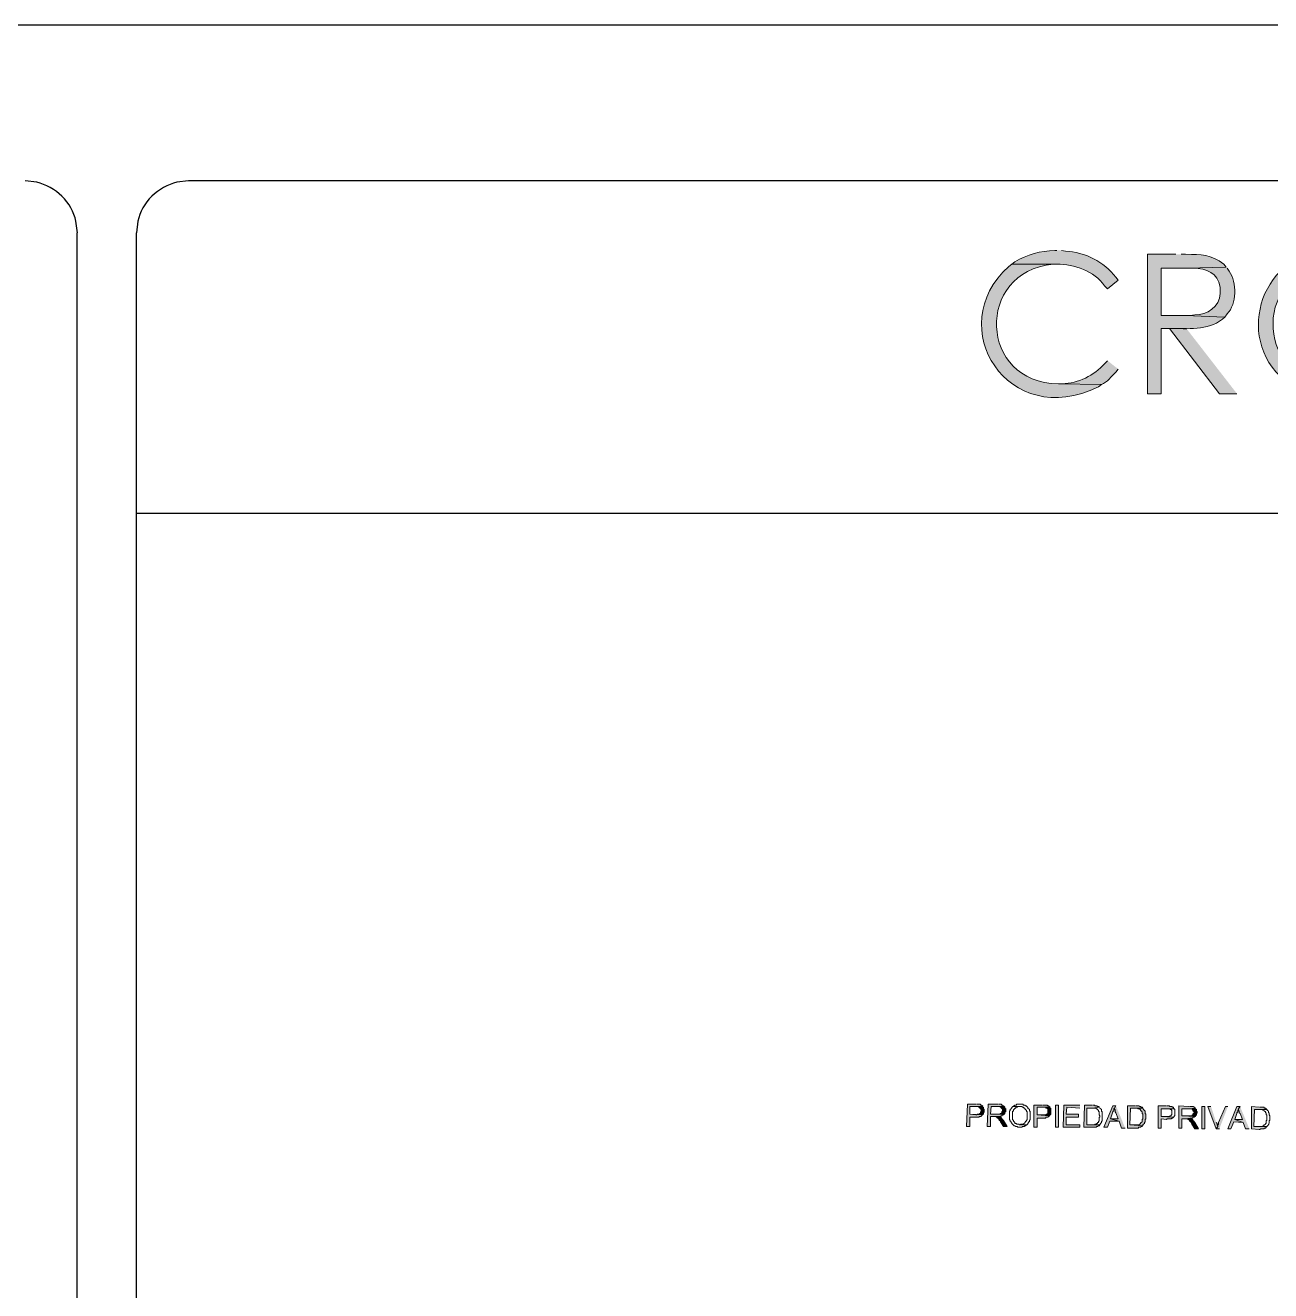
# Model space of a CAD drawing. Header units: millimetres. Extents: x -3 to 3438, y -2371 to 140.
# Drawn here: x 540.25 to 553.09, y 126.84 to 139.89 of the extents above; entities that cross this region are included whole.
import ezdxf

# ---------------------------------------------------------------- set-up
doc = ezdxf.new("R2010")
doc.units = ezdxf.units.MM
doc.layers.add('1- 1', color=1, linetype='Continuous')
doc.layers.add('1- 3', color=3, linetype='Continuous')

msp = doc.modelspace()

# ---------------------------------------------------------------- hatches: boundary and pattern name
at = {"layer": '1- 3'}
h = msp.add_hatch(color=256, dxfattribs=at)
edge = h.paths.add_edge_path()
edge.add_spline(control_points=[(550.89, 137.568), (550.89, 137.568), (550.867, 137.568), (550.867, 137.568), (550.723, 137.562), (550.578, 137.527), (550.456, 137.449), (550.456, 137.449), (550.424, 137.425), (550.424, 137.425), (550.424, 137.425), (550.89, 137.425), (550.89, 137.425), (551.068, 137.427), (551.275, 137.356), (551.38, 137.204), (551.38, 137.204), (551.412, 137.173), (551.412, 137.173), (551.412, 137.173), (551.522, 137.26), (551.522, 137.26), (551.522, 137.26), (551.498, 137.291), (551.498, 137.291), (551.378, 137.449), (551.175, 137.554), (550.977, 137.56), (550.977, 137.56), (550.938, 137.568), (550.938, 137.568)], knot_values=[0, 0, 0, 0, 0.035278, 0.035278, 0.035278, 0.070556, 0.070556, 0.070556, 0.105833, 0.105833, 0.105833, 0.141111, 0.141111, 0.141111, 0.176389, 0.176389, 0.176389, 0.211667, 0.211667, 0.211667, 0.246944, 0.246944, 0.246944, 0.282222, 0.282222, 0.282222, 0.3175, 0.3175, 0.3175, 0.352778, 0.352778, 0.352778, 0.352778], degree=3, periodic=0)
edge.add_line((550.938, 137.568), (550.89, 137.568))
h = msp.add_hatch(color=256, dxfattribs=at)
edge = h.paths.add_edge_path()
edge.add_spline(control_points=[(552.115, 137.528), (552.115, 137.528), (551.822, 137.528), (551.822, 137.528), (551.822, 137.528), (551.822, 136.09), (551.822, 136.09), (551.822, 136.09), (551.964, 136.09), (551.964, 136.09), (551.964, 136.09), (551.964, 136.762), (551.964, 136.762), (551.964, 136.762), (552.051, 136.762), (552.051, 136.762), (552.235, 136.763), (552.443, 136.738), (552.596, 136.857), (552.596, 136.857), (552.62, 136.88), (552.62, 136.88), (552.62, 136.88), (552.217, 136.896), (552.217, 136.896), (552.217, 136.896), (551.964, 136.896), (551.964, 136.896), (551.964, 136.896), (551.964, 137.386), (551.964, 137.386), (551.964, 137.386), (552.225, 137.386), (552.225, 137.386), (552.225, 137.386), (552.636, 137.394), (552.636, 137.394), (552.636, 137.394), (552.612, 137.425), (552.612, 137.425), (552.474, 137.528), (552.382, 137.525), (552.217, 137.528), (552.217, 137.528), (552.17, 137.528), (552.17, 137.528)], knot_values=[0, 0, 0, 0, 0.035278, 0.035278, 0.035278, 0.070556, 0.070556, 0.070556, 0.105833, 0.105833, 0.105833, 0.141111, 0.141111, 0.141111, 0.176389, 0.176389, 0.176389, 0.211667, 0.211667, 0.211667, 0.246944, 0.246944, 0.246944, 0.282222, 0.282222, 0.282222, 0.3175, 0.3175, 0.3175, 0.352778, 0.352778, 0.352778, 0.388056, 0.388056, 0.388056, 0.423333, 0.423333, 0.423333, 0.458611, 0.458611, 0.458611, 0.493889, 0.493889, 0.493889, 0.529167, 0.529167, 0.529167, 0.529167], degree=3, periodic=0)
edge.add_line((552.17, 137.528), (552.115, 137.528))
h = msp.add_hatch(color=256, dxfattribs=at)
edge = h.paths.add_edge_path()
edge.add_spline(control_points=[(553.718, 137.568), (553.718, 137.568), (553.679, 137.568), (553.679, 137.568), (552.966, 137.523), (552.703, 136.604), (553.291, 136.185), (553.291, 136.185), (553.726, 136.193), (553.726, 136.193), (553.726, 136.193), (553.718, 136.193), (553.718, 136.193), (552.901, 136.242), (552.932, 137.396), (553.726, 137.425), (553.726, 137.425), (554.16, 137.433), (554.16, 137.433), (554.16, 137.433), (554.129, 137.457), (554.129, 137.457), (554.034, 137.519), (553.919, 137.555), (553.805, 137.56), (553.805, 137.56), (553.757, 137.568), (553.757, 137.568)], knot_values=[0, 0, 0, 0, 0.035278, 0.035278, 0.035278, 0.070556, 0.070556, 0.070556, 0.105833, 0.105833, 0.105833, 0.141111, 0.141111, 0.141111, 0.176389, 0.176389, 0.176389, 0.211667, 0.211667, 0.211667, 0.246944, 0.246944, 0.246944, 0.282222, 0.282222, 0.282222, 0.3175, 0.3175, 0.3175, 0.3175], degree=3, periodic=0)
edge.add_line((553.757, 137.568), (553.718, 137.568))
h = msp.add_hatch(color=256, dxfattribs=at)
edge = h.paths.add_edge_path()
edge.add_spline(control_points=[(550.424, 137.425), (550.424, 137.425), (550.393, 137.402), (550.393, 137.402), (549.7, 136.781), (550.39, 135.699), (551.317, 136.162), (551.317, 136.162), (551.348, 136.185), (551.348, 136.185), (551.348, 136.185), (550.906, 136.193), (550.906, 136.193), (550.086, 136.193), (550.04, 137.351), (550.851, 137.425), (550.851, 137.425), (550.89, 137.425), (550.89, 137.425)], knot_values=[0, 0, 0, 0, 0.035278, 0.035278, 0.035278, 0.070556, 0.070556, 0.070556, 0.105833, 0.105833, 0.105833, 0.141111, 0.141111, 0.141111, 0.176389, 0.176389, 0.176389, 0.211667, 0.211667, 0.211667, 0.211667], degree=3, periodic=0)
edge.add_line((550.89, 137.425), (550.424, 137.425))
h = msp.add_hatch(color=256, dxfattribs=at)
edge = h.paths.add_edge_path()
edge.add_spline(control_points=[(552.636, 137.394), (552.636, 137.394), (552.225, 137.386), (552.225, 137.386), (552.225, 137.386), (552.296, 137.386), (552.296, 137.386), (552.431, 137.383), (552.547, 137.335), (552.573, 137.188), (552.573, 137.188), (552.573, 137.125), (552.573, 137.125), (552.567, 136.988), (552.44, 136.899), (552.312, 136.904), (552.312, 136.904), (552.265, 136.896), (552.265, 136.896), (552.265, 136.896), (552.217, 136.896), (552.217, 136.896), (552.217, 136.896), (552.62, 136.88), (552.62, 136.88), (552.62, 136.88), (552.644, 136.912), (552.644, 136.912), (552.747, 137.016), (552.747, 137.235), (552.667, 137.354), (552.667, 137.354), (552.644, 137.386), (552.644, 137.386)], knot_values=[0, 0, 0, 0, 0.035278, 0.035278, 0.035278, 0.070556, 0.070556, 0.070556, 0.105833, 0.105833, 0.105833, 0.141111, 0.141111, 0.141111, 0.176389, 0.176389, 0.176389, 0.211667, 0.211667, 0.211667, 0.246944, 0.246944, 0.246944, 0.282222, 0.282222, 0.282222, 0.3175, 0.3175, 0.3175, 0.352778, 0.352778, 0.352778, 0.388056, 0.388056, 0.388056, 0.388056], degree=3, periodic=0)
edge.add_line((552.644, 137.386), (552.636, 137.394))
for points in [[(552.225, 136.762), (552.051, 136.762), (552.565, 136.09), (552.746, 136.09)], [(550.053, 128.76), (549.966, 128.76), (549.958, 128.531), (549.99, 128.531), (549.99, 128.626), (550.085, 128.626), (550.092, 128.634), (550.108, 128.634), (550.108, 128.642), (550.116, 128.642), (550.116, 128.65), (550.124, 128.65), (549.99, 128.658), (549.99, 128.737), (550.124, 128.737), (550.124, 128.744), (550.116, 128.744), (550.116, 128.752), (550.1, 128.752), (550.1, 128.76), (550.061, 128.76)], [(550.124, 128.737), (550.053, 128.737), (550.077, 128.737), (550.085, 128.729), (550.092, 128.729), (550.092, 128.721), (550.1, 128.721), (550.1, 128.713), (550.108, 128.705), (550.108, 128.681), (550.1, 128.681), (550.1, 128.666), (550.092, 128.666), (550.092, 128.658), (550.069, 128.658), (550.061, 128.65), (550.053, 128.65), (549.99, 128.658), (550.124, 128.65), (550.124, 128.658), (550.132, 128.658), (550.132, 128.673), (550.14, 128.681), (550.14, 128.705), (550.132, 128.713), (550.132, 128.729)], [(550.282, 128.76), (550.179, 128.76), (550.171, 128.531), (550.203, 128.531), (550.203, 128.634), (550.306, 128.634), (550.314, 128.642), (550.321, 128.642), (550.329, 128.65), (550.337, 128.65), (550.345, 128.658), (550.203, 128.658), (550.211, 128.737), (550.345, 128.737), (550.329, 128.752), (550.321, 128.752), (550.314, 128.76), (550.29, 128.76)], [(550.345, 128.737), (550.282, 128.737), (550.298, 128.737), (550.306, 128.729), (550.314, 128.729), (550.314, 128.721), (550.321, 128.721), (550.321, 128.713), (550.329, 128.713), (550.329, 128.689), (550.321, 128.681), (550.321, 128.673), (550.314, 128.666), (550.306, 128.666), (550.298, 128.658), (550.203, 128.658), (550.345, 128.658), (550.353, 128.666), (550.353, 128.681), (550.361, 128.681), (550.361, 128.713), (550.353, 128.721), (550.353, 128.729)], [(550.74, 128.752), (550.653, 128.752), (550.653, 128.523), (550.685, 128.523), (550.685, 128.618), (550.772, 128.618), (550.78, 128.626), (550.795, 128.626), (550.803, 128.634), (550.811, 128.634), (550.811, 128.642), (550.685, 128.65), (550.685, 128.729), (550.819, 128.729), (550.811, 128.737), (550.803, 128.745), (550.795, 128.745), (550.788, 128.752), (550.748, 128.752)], [(550.819, 128.729), (550.748, 128.729), (550.772, 128.729), (550.78, 128.721), (550.788, 128.721), (550.795, 128.713), (550.795, 128.666), (550.788, 128.658), (550.78, 128.658), (550.78, 128.65), (550.685, 128.65), (550.811, 128.642), (550.819, 128.65), (550.827, 128.658), (550.827, 128.721), (550.819, 128.721)], [(551.127, 128.752), (550.961, 128.752), (550.953, 128.523), (551.127, 128.523), (551.127, 128.547), (550.985, 128.547), (550.985, 128.626), (551.111, 128.626), (551.111, 128.658), (550.985, 128.658), (550.993, 128.729), (551.127, 128.721)], [(551.254, 128.752), (551.175, 128.752), (551.167, 128.523), (551.293, 128.523), (551.301, 128.531), (551.309, 128.531), (551.317, 128.539), (551.325, 128.539), (551.333, 128.547), (551.198, 128.547), (551.198, 128.721), (551.254, 128.721), (551.333, 128.729), (551.325, 128.729), (551.317, 128.737), (551.309, 128.737), (551.301, 128.745), (551.285, 128.745), (551.277, 128.752), (551.261, 128.752)], [(551.498, 128.745), (551.467, 128.745), (551.372, 128.523), (551.412, 128.523), (551.435, 128.587), (551.53, 128.587), (551.443, 128.61), (551.467, 128.681), (551.467, 128.689), (551.475, 128.689), (551.475, 128.713), (551.483, 128.721)], [(551.498, 128.745), (551.483, 128.721), (551.483, 128.705), (551.491, 128.705), (551.491, 128.681), (551.498, 128.673), (551.522, 128.61), (551.443, 128.61), (551.53, 128.587), (551.554, 128.515), (551.593, 128.515)], [(551.696, 128.745), (551.617, 128.745), (551.617, 128.515), (551.727, 128.515), (551.735, 128.523), (551.751, 128.523), (551.759, 128.531), (551.767, 128.531), (551.767, 128.539), (551.775, 128.539), (551.641, 128.547), (551.648, 128.721), (551.775, 128.721), (551.767, 128.729), (551.759, 128.729), (551.751, 128.737), (551.743, 128.737), (551.735, 128.745), (551.704, 128.745)], [(551.775, 128.721), (551.696, 128.721), (551.72, 128.721), (551.727, 128.713), (551.743, 128.713), (551.743, 128.705), (551.751, 128.705), (551.751, 128.697), (551.759, 128.697), (551.759, 128.689), (551.767, 128.681), (551.767, 128.666), (551.775, 128.658), (551.775, 128.61), (551.767, 128.602), (551.767, 128.579), (551.759, 128.571), (551.743, 128.555), (551.735, 128.547), (551.641, 128.547), (551.775, 128.539), (551.775, 128.547), (551.783, 128.555), (551.791, 128.563), (551.791, 128.571), (551.799, 128.579), (551.799, 128.602), (551.806, 128.61), (551.806, 128.658), (551.799, 128.666), (551.799, 128.689), (551.791, 128.697), (551.783, 128.705), (551.783, 128.713), (551.775, 128.713)], [(552.02, 128.745), (551.933, 128.745), (551.933, 128.515), (551.964, 128.515), (551.964, 128.61), (552.02, 128.602), (552.028, 128.61), (552.067, 128.61), (552.075, 128.618), (552.083, 128.618), (552.091, 128.626), (551.964, 128.634), (551.964, 128.713), (552.099, 128.713), (552.091, 128.721), (552.091, 128.729), (552.083, 128.729), (552.075, 128.737), (552.051, 128.737), (552.051, 128.745), (552.028, 128.745)], [(552.249, 128.737), (552.146, 128.745), (552.146, 128.515), (552.178, 128.515), (552.178, 128.61), (552.217, 128.61), (552.265, 128.618), (552.288, 128.618), (552.296, 128.626), (552.304, 128.626), (552.312, 128.634), (552.32, 128.634), (552.178, 128.642), (552.178, 128.713), (552.249, 128.713), (552.32, 128.721), (552.312, 128.721), (552.312, 128.729), (552.304, 128.729), (552.296, 128.737), (552.257, 128.737)], [(552.32, 128.721), (552.249, 128.713), (552.28, 128.713), (552.296, 128.697), (552.296, 128.689), (552.304, 128.681), (552.304, 128.673), (552.296, 128.666), (552.296, 128.65), (552.288, 128.65), (552.28, 128.642), (552.178, 128.642), (552.32, 128.634), (552.32, 128.642), (552.328, 128.65), (552.328, 128.666), (552.336, 128.673), (552.336, 128.681), (552.328, 128.689), (552.328, 128.705), (552.32, 128.713)], [(552.478, 128.737), (552.446, 128.737), (552.533, 128.508), (552.549, 128.531), (552.549, 128.539), (552.541, 128.547), (552.541, 128.563), (552.533, 128.571)], [(552.652, 128.737), (552.628, 128.737), (552.557, 128.571), (552.557, 128.555), (552.549, 128.547), (552.549, 128.531), (552.533, 128.508), (552.565, 128.508)], [(552.778, 128.737), (552.746, 128.737), (552.652, 128.508), (552.683, 128.508), (552.715, 128.579), (552.81, 128.571), (552.723, 128.602), (552.746, 128.666), (552.746, 128.673), (552.754, 128.681), (552.754, 128.697), (552.762, 128.705), (552.762, 128.713)], [(552.778, 128.737), (552.762, 128.713), (552.762, 128.697), (552.77, 128.689), (552.77, 128.673), (552.778, 128.666), (552.802, 128.602), (552.723, 128.602), (552.81, 128.571), (552.833, 128.508), (552.873, 128.508)], [(552.976, 128.729), (552.897, 128.737), (552.897, 128.508), (552.976, 128.5), (552.983, 128.5), (552.991, 128.508), (553.023, 128.508), (553.031, 128.515), (553.039, 128.515), (553.047, 128.523), (553.054, 128.531), (552.92, 128.531), (552.928, 128.705), (553.054, 128.705), (553.039, 128.721), (553.031, 128.721), (553.023, 128.729), (552.983, 128.729)], [(550.298, 128.634), (550.242, 128.634), (550.258, 128.634), (550.266, 128.626), (550.274, 128.626), (550.274, 128.618), (550.282, 128.618), (550.29, 128.61), (550.29, 128.602), (550.298, 128.594), (550.306, 128.587), (550.306, 128.579), (550.337, 128.531), (550.377, 128.531), (550.337, 128.594), (550.329, 128.602), (550.321, 128.61), (550.321, 128.618), (550.314, 128.618), (550.314, 128.626), (550.306, 128.626)], [(552.265, 128.618), (552.217, 128.61), (552.241, 128.61), (552.241, 128.602), (552.249, 128.602), (552.257, 128.594), (552.257, 128.587), (552.265, 128.587), (552.265, 128.579), (552.273, 128.579), (552.273, 128.571), (552.28, 128.563), (552.28, 128.555), (552.312, 128.508), (552.351, 128.508), (552.312, 128.571), (552.304, 128.579), (552.304, 128.587), (552.296, 128.587), (552.296, 128.594), (552.288, 128.602), (552.28, 128.602), (552.28, 128.61), (552.273, 128.61)]]:
    msp.add_hatch(color=256, dxfattribs=at).paths.add_polyline_path(points)
h = msp.add_hatch(color=256, dxfattribs=at)
edge = h.paths.add_edge_path()
edge.add_spline(control_points=[(551.412, 136.43), (551.412, 136.43), (551.38, 136.399), (551.38, 136.399), (551.273, 136.277), (551.11, 136.196), (550.945, 136.193), (550.945, 136.193), (550.906, 136.193), (550.906, 136.193), (550.906, 136.193), (551.348, 136.185), (551.348, 136.185), (551.41, 136.208), (551.45, 136.269), (551.498, 136.312), (551.498, 136.312), (551.522, 136.343), (551.522, 136.343)], knot_values=[0, 0, 0, 0, 0.035278, 0.035278, 0.035278, 0.070556, 0.070556, 0.070556, 0.105833, 0.105833, 0.105833, 0.141111, 0.141111, 0.141111, 0.176389, 0.176389, 0.176389, 0.211667, 0.211667, 0.211667, 0.211667], degree=3, periodic=0)
edge.add_line((551.522, 136.343), (551.412, 136.43))
h = msp.add_hatch(color=256, dxfattribs=at)
h.dxf.hatch_style = 2
h.paths.add_polyline_path([(550.906, 128.523), (550.906, 128.752), (550.874, 128.752), (550.874, 128.523)])
h = msp.add_hatch(color=256, dxfattribs=at)
h.dxf.hatch_style = 2
h.paths.add_polyline_path([(552.415, 128.508), (552.415, 128.737), (552.383, 128.737), (552.383, 128.508)])

# ---------------------------------------------------------------- linework, layer by layer
at = {"layer": '1- 1', "lineweight": 25}
for points in [[(294.776, 139.89), (294.776, -75.213), (584.919, -75.213), (584.919, 139.89), (294.776, 139.89)], [(540.78, 137.749), (540.78, -73.649)]]:
    msp.add_lwpolyline(points, dxfattribs=at)
msp.add_open_spline([(540.788, 137.749), (540.788, 137.749), (540.772, 137.868), (540.772, 137.868), (540.737, 138.062), (540.559, 138.228), (540.369, 138.271), (540.369, 138.271), (540.25, 138.286), (540.25, 138.286)], degree=3, knots=[0, 0, 0, 0, 1, 1, 1, 2, 2, 2, 3, 3, 3, 3], dxfattribs=at)
at = {"layer": '1- 3', "lineweight": 25}
for points in [[(541.396, 38.902), (541.396, 137.749)], [(541.396, 99.06), (541.396, 134.858), (583.915, 134.858), (583.915, 99.06), (541.396, 99.06)]]:
    msp.add_lwpolyline(points, dxfattribs=at)
at = {"layer": '1- 3', "lineweight": 0}
for points in [[(552.225, 136.762), (552.051, 136.762), (552.565, 136.09), (552.746, 136.09)], [(550.053, 128.76), (549.966, 128.76), (549.958, 128.531), (549.99, 128.531), (549.99, 128.626), (550.085, 128.626), (550.092, 128.634), (550.108, 128.634), (550.108, 128.642), (550.116, 128.642), (550.116, 128.65), (550.124, 128.65), (549.99, 128.658), (549.99, 128.737), (550.124, 128.737), (550.124, 128.744), (550.116, 128.744), (550.116, 128.752), (550.1, 128.752), (550.1, 128.76), (550.061, 128.76)], [(550.124, 128.737), (550.053, 128.737), (550.077, 128.737), (550.085, 128.729), (550.092, 128.729), (550.092, 128.721), (550.1, 128.721), (550.1, 128.713), (550.108, 128.705), (550.108, 128.681), (550.1, 128.681), (550.1, 128.666), (550.092, 128.666), (550.092, 128.658), (550.069, 128.658), (550.061, 128.65), (550.053, 128.65), (549.99, 128.658), (550.124, 128.65), (550.124, 128.658), (550.132, 128.658), (550.132, 128.673), (550.14, 128.681), (550.14, 128.705), (550.132, 128.713), (550.132, 128.729)], [(550.282, 128.76), (550.179, 128.76), (550.171, 128.531), (550.203, 128.531), (550.203, 128.634), (550.306, 128.634), (550.314, 128.642), (550.321, 128.642), (550.329, 128.65), (550.337, 128.65), (550.345, 128.658), (550.203, 128.658), (550.211, 128.737), (550.345, 128.737), (550.329, 128.752), (550.321, 128.752), (550.314, 128.76), (550.29, 128.76)], [(550.345, 128.737), (550.282, 128.737), (550.298, 128.737), (550.306, 128.729), (550.314, 128.729), (550.314, 128.721), (550.321, 128.721), (550.321, 128.713), (550.329, 128.713), (550.329, 128.689), (550.321, 128.681), (550.321, 128.673), (550.314, 128.666), (550.306, 128.666), (550.298, 128.658), (550.203, 128.658), (550.345, 128.658), (550.353, 128.666), (550.353, 128.681), (550.361, 128.681), (550.361, 128.713), (550.353, 128.721), (550.353, 128.729), (550.345, 128.737)], [(550.74, 128.752), (550.653, 128.752), (550.653, 128.523), (550.685, 128.523), (550.685, 128.618), (550.772, 128.618), (550.78, 128.626), (550.795, 128.626), (550.803, 128.634), (550.811, 128.634), (550.811, 128.642), (550.685, 128.65), (550.685, 128.729), (550.819, 128.729), (550.811, 128.737), (550.803, 128.745), (550.795, 128.745), (550.788, 128.752), (550.748, 128.752)], [(550.819, 128.729), (550.748, 128.729), (550.772, 128.729), (550.78, 128.721), (550.788, 128.721), (550.795, 128.713), (550.795, 128.666), (550.788, 128.658), (550.78, 128.658), (550.78, 128.65), (550.685, 128.65), (550.811, 128.642), (550.819, 128.65), (550.827, 128.658), (550.827, 128.721), (550.819, 128.721)], [(550.906, 128.523), (550.906, 128.752), (550.874, 128.752), (550.874, 128.523), (550.906, 128.523)], [(551.127, 128.752), (550.961, 128.752), (550.953, 128.523), (551.127, 128.523), (551.127, 128.547), (550.985, 128.547), (550.985, 128.626), (551.111, 128.626), (551.111, 128.658), (550.985, 128.658), (550.993, 128.729), (551.127, 128.721)], [(551.254, 128.752), (551.175, 128.752), (551.167, 128.523), (551.293, 128.523), (551.301, 128.531), (551.309, 128.531), (551.317, 128.539), (551.325, 128.539), (551.333, 128.547), (551.198, 128.547), (551.198, 128.721), (551.254, 128.721), (551.333, 128.729), (551.325, 128.729), (551.317, 128.737), (551.309, 128.737), (551.301, 128.745), (551.285, 128.745), (551.277, 128.752), (551.261, 128.752)], [(551.498, 128.745), (551.467, 128.745), (551.372, 128.523), (551.412, 128.523), (551.435, 128.587), (551.53, 128.587), (551.443, 128.61), (551.467, 128.681), (551.467, 128.689), (551.475, 128.689), (551.475, 128.713), (551.483, 128.721)], [(551.498, 128.745), (551.483, 128.721), (551.483, 128.705), (551.491, 128.705), (551.491, 128.681), (551.498, 128.673), (551.522, 128.61), (551.443, 128.61), (551.53, 128.587), (551.554, 128.515), (551.593, 128.515)], [(551.696, 128.745), (551.617, 128.745), (551.617, 128.515), (551.727, 128.515), (551.735, 128.523), (551.751, 128.523), (551.759, 128.531), (551.767, 128.531), (551.767, 128.539), (551.775, 128.539), (551.641, 128.547), (551.648, 128.721), (551.775, 128.721), (551.767, 128.729), (551.759, 128.729), (551.751, 128.737), (551.743, 128.737), (551.735, 128.745), (551.704, 128.745)], [(551.775, 128.721), (551.696, 128.721), (551.72, 128.721), (551.727, 128.713), (551.743, 128.713), (551.743, 128.705), (551.751, 128.705), (551.751, 128.697), (551.759, 128.697), (551.759, 128.689), (551.767, 128.681), (551.767, 128.666), (551.775, 128.658), (551.775, 128.61), (551.767, 128.602), (551.767, 128.579), (551.759, 128.571), (551.743, 128.555), (551.735, 128.547), (551.641, 128.547), (551.775, 128.539), (551.775, 128.547), (551.783, 128.555), (551.791, 128.563), (551.791, 128.571), (551.799, 128.579), (551.799, 128.602), (551.806, 128.61), (551.806, 128.658), (551.799, 128.666), (551.799, 128.689), (551.791, 128.697), (551.783, 128.705), (551.783, 128.713), (551.775, 128.713)], [(552.02, 128.745), (551.933, 128.745), (551.933, 128.515), (551.964, 128.515), (551.964, 128.61), (552.02, 128.602), (552.028, 128.61), (552.067, 128.61), (552.075, 128.618), (552.083, 128.618), (552.091, 128.626), (551.964, 128.634), (551.964, 128.713), (552.099, 128.713), (552.091, 128.721), (552.091, 128.729), (552.083, 128.729), (552.075, 128.737), (552.051, 128.737), (552.051, 128.745), (552.028, 128.745)], [(552.249, 128.737), (552.146, 128.745), (552.146, 128.515), (552.178, 128.515), (552.178, 128.61), (552.217, 128.61), (552.265, 128.618), (552.288, 128.618), (552.296, 128.626), (552.304, 128.626), (552.312, 128.634), (552.32, 128.634), (552.178, 128.642), (552.178, 128.713), (552.249, 128.713), (552.32, 128.721), (552.312, 128.721), (552.312, 128.729), (552.304, 128.729), (552.296, 128.737), (552.257, 128.737)], [(552.32, 128.721), (552.249, 128.713), (552.28, 128.713), (552.296, 128.697), (552.296, 128.689), (552.304, 128.681), (552.304, 128.673), (552.296, 128.666), (552.296, 128.65), (552.288, 128.65), (552.28, 128.642), (552.178, 128.642), (552.32, 128.634), (552.32, 128.642), (552.328, 128.65), (552.328, 128.666), (552.336, 128.673), (552.336, 128.681), (552.328, 128.689), (552.328, 128.705), (552.32, 128.713)], [(552.415, 128.508), (552.415, 128.737), (552.383, 128.737), (552.383, 128.508), (552.415, 128.508)], [(552.478, 128.737), (552.446, 128.737), (552.533, 128.508), (552.549, 128.531), (552.549, 128.539), (552.541, 128.547), (552.541, 128.563), (552.533, 128.571)], [(552.652, 128.737), (552.628, 128.737), (552.557, 128.571), (552.557, 128.555), (552.549, 128.547), (552.549, 128.531), (552.533, 128.508), (552.565, 128.508)], [(552.778, 128.737), (552.746, 128.737), (552.652, 128.508), (552.683, 128.508), (552.715, 128.579), (552.81, 128.571), (552.723, 128.602), (552.746, 128.666), (552.746, 128.673), (552.754, 128.681), (552.754, 128.697), (552.762, 128.705), (552.762, 128.713)], [(552.778, 128.737), (552.762, 128.713), (552.762, 128.697), (552.77, 128.689), (552.77, 128.673), (552.778, 128.666), (552.802, 128.602), (552.723, 128.602), (552.81, 128.571), (552.833, 128.508), (552.873, 128.508)], [(552.976, 128.729), (552.897, 128.737), (552.897, 128.508), (552.976, 128.5), (552.983, 128.5), (552.991, 128.508), (553.023, 128.508), (553.031, 128.515), (553.039, 128.515), (553.047, 128.523), (553.054, 128.531), (552.92, 128.531), (552.928, 128.705), (553.054, 128.705), (553.039, 128.721), (553.031, 128.721), (553.023, 128.729), (552.983, 128.729)], [(550.298, 128.634), (550.242, 128.634), (550.258, 128.634), (550.266, 128.626), (550.274, 128.626), (550.274, 128.618), (550.282, 128.618), (550.29, 128.61), (550.29, 128.602), (550.298, 128.594), (550.306, 128.587), (550.306, 128.579), (550.337, 128.531), (550.377, 128.531), (550.337, 128.594), (550.329, 128.602), (550.321, 128.61), (550.321, 128.618), (550.314, 128.618), (550.314, 128.626), (550.306, 128.626), (550.298, 128.634)], [(552.265, 128.618), (552.217, 128.61), (552.241, 128.61), (552.241, 128.602), (552.249, 128.602), (552.257, 128.594), (552.257, 128.587), (552.265, 128.587), (552.265, 128.579), (552.273, 128.579), (552.273, 128.571), (552.28, 128.563), (552.28, 128.555), (552.312, 128.508), (552.351, 128.508), (552.312, 128.571), (552.304, 128.579), (552.304, 128.587), (552.296, 128.587), (552.296, 128.594), (552.288, 128.602), (552.28, 128.602), (552.28, 128.61), (552.273, 128.61)]]:
    msp.add_lwpolyline(points, dxfattribs=at)
at = {"layer": '1- 3', "lineweight": 25}
for points, knots in [([(541.933, 138.286), (541.933, 138.286), (541.814, 138.271), (541.814, 138.271), (541.624, 138.228), (541.446, 138.062), (541.412, 137.868), (541.412, 137.868), (541.396, 137.749), (541.396, 137.749)], [0, 0, 0, 0, 1, 1, 1, 2, 2, 2, 3, 3, 3, 3]), ([(583.923, 38.902), (583.923, 38.902), (583.923, 137.749), (583.923, 137.749), (583.919, 138.052), (583.678, 138.282), (583.378, 138.286), (583.378, 138.286), (541.933, 138.286), (541.933, 138.286)], [0, 0, 0, 0, 1, 1, 1, 2, 2, 2, 3, 3, 3, 3]), ([(563.915, 131.114), (563.915, 131.114), (566.38, 127.007), (566.38, 127.007), (566.38, 127.007), (568.781, 123.01), (568.781, 123.01), (568.781, 123.01), (570.408, 120.459), (570.408, 120.459), (570.408, 120.459), (572.225, 117.433), (572.225, 117.433), (572.225, 117.433), (572.407, 117.102), (572.407, 117.102), (572.407, 117.102), (572.889, 116.651), (572.889, 116.651), (572.889, 116.651), (574.69, 111.478), (574.69, 111.478), (574.69, 111.478), (564.618, 112.449), (564.618, 112.449), (564.618, 112.449), (558.402, 110.071), (558.402, 110.071), (558.402, 110.071), (557.818, 109.653), (557.818, 109.653), (557.818, 109.653), (556.569, 109.124), (556.569, 109.124), (556.569, 109.124), (554.366, 108.026), (554.366, 108.026), (554.366, 108.026), (554.855, 107.812), (554.855, 107.812), (554.855, 107.812), (554.879, 107.797), (554.879, 107.797), (554.879, 107.797), (555.163, 107.489), (555.163, 107.489), (555.163, 107.489), (555.314, 107.267), (555.314, 107.267), (555.314, 107.267), (555.377, 107.149), (555.377, 107.149), (555.377, 107.149), (557.241, 102.757), (557.241, 102.757), (557.241, 102.757), (556.901, 102.71), (556.901, 102.71), (556.901, 102.71), (556.799, 102.639), (556.799, 102.639), (556.799, 102.639), (556.569, 102.575), (556.569, 102.575), (556.569, 102.575), (556.372, 102.797), (556.372, 102.797), (556.372, 102.797), (555.874, 103.436), (555.874, 103.436), (555.874, 103.436), (553.457, 106.525), (553.457, 106.525), (553.457, 106.525), (552.636, 107.449), (552.636, 107.449), (551.666, 108.617), (550.589, 109.697), (549.65, 110.893), (549.65, 110.893), (548.884, 111.944), (548.884, 111.944), (548.884, 111.944), (548.457, 112.702), (548.457, 112.702), (548.457, 112.702), (548.299, 112.978), (548.299, 112.978), (548.299, 112.978), (547.707, 114.147), (547.707, 114.147), (547.707, 114.147), (547.699, 114.155), (547.699, 114.155), (547.699, 114.155), (549.421, 114.748), (549.421, 114.748), (549.421, 114.748), (549.2, 115.427), (549.2, 115.427), (549.2, 115.427), (549.026, 115.948), (549.026, 115.948), (549.026, 115.948), (553.299, 117.41), (553.299, 117.41), (553.299, 117.41), (551.941, 121.438), (551.941, 121.438), (551.941, 121.438), (554.761, 121.478), (554.761, 121.478), (554.761, 121.478), (554.066, 125.048), (554.066, 125.048), (554.066, 125.048), (553.56, 132.481), (553.56, 132.481), (553.56, 132.481), (559.255, 131.73), (559.255, 131.73), (559.255, 131.73), (563.915, 131.114), (563.915, 131.114)], [0, 0, 0, 0, 1, 1, 1, 2, 2, 2, 3, 3, 3, 4, 4, 4, 5, 5, 5, 6, 6, 6, 7, 7, 7, 8, 8, 8, 9, 9, 9, 10, 10, 10, 11, 11, 11, 12, 12, 12, 13, 13, 13, 14, 14, 14, 15, 15, 15, 16, 16, 16, 17, 17, 17, 18, 18, 18, 19, 19, 19, 20, 20, 20, 21, 21, 21, 22, 22, 22, 23, 23, 23, 24, 24, 24, 25, 25, 25, 26, 26, 26, 27, 27, 27, 28, 28, 28, 29, 29, 29, 30, 30, 30, 31, 31, 31, 32, 32, 32, 33, 33, 33, 34, 34, 34, 35, 35, 35, 36, 36, 36, 37, 37, 37, 38, 38, 38, 39, 39, 39, 40, 40, 40, 41, 41, 41, 41])]:
    msp.add_open_spline(points, degree=3, knots=knots, dxfattribs=at)
at = {"layer": '1- 3', "lineweight": 0}
for points, knots in [([(550.89, 137.568), (550.89, 137.568), (550.867, 137.568), (550.867, 137.568), (550.723, 137.562), (550.578, 137.527), (550.456, 137.449), (550.456, 137.449), (550.424, 137.425), (550.424, 137.425), (550.424, 137.425), (550.89, 137.425), (550.89, 137.425), (551.068, 137.427), (551.275, 137.356), (551.38, 137.204), (551.38, 137.204), (551.412, 137.173), (551.412, 137.173), (551.412, 137.173), (551.522, 137.26), (551.522, 137.26), (551.522, 137.26), (551.498, 137.291), (551.498, 137.291), (551.378, 137.449), (551.175, 137.554), (550.977, 137.56), (550.977, 137.56), (550.938, 137.568), (550.938, 137.568)], [0, 0, 0, 0, 1, 1, 1, 2, 2, 2, 3, 3, 3, 4, 4, 4, 5, 5, 5, 6, 6, 6, 7, 7, 7, 8, 8, 8, 9, 9, 9, 10, 10, 10, 10]), ([(552.115, 137.528), (552.115, 137.528), (551.822, 137.528), (551.822, 137.528), (551.822, 137.528), (551.822, 136.09), (551.822, 136.09), (551.822, 136.09), (551.964, 136.09), (551.964, 136.09), (551.964, 136.09), (551.964, 136.762), (551.964, 136.762), (551.964, 136.762), (552.051, 136.762), (552.051, 136.762), (552.235, 136.763), (552.443, 136.738), (552.596, 136.857), (552.596, 136.857), (552.62, 136.88), (552.62, 136.88), (552.62, 136.88), (552.217, 136.896), (552.217, 136.896), (552.217, 136.896), (551.964, 136.896), (551.964, 136.896), (551.964, 136.896), (551.964, 137.386), (551.964, 137.386), (551.964, 137.386), (552.225, 137.386), (552.225, 137.386), (552.225, 137.386), (552.636, 137.394), (552.636, 137.394), (552.636, 137.394), (552.612, 137.425), (552.612, 137.425), (552.474, 137.528), (552.382, 137.525), (552.217, 137.528), (552.217, 137.528), (552.17, 137.528), (552.17, 137.528)], [0, 0, 0, 0, 1, 1, 1, 2, 2, 2, 3, 3, 3, 4, 4, 4, 5, 5, 5, 6, 6, 6, 7, 7, 7, 8, 8, 8, 9, 9, 9, 10, 10, 10, 11, 11, 11, 12, 12, 12, 13, 13, 13, 14, 14, 14, 15, 15, 15, 15]), ([(553.718, 137.568), (553.718, 137.568), (553.679, 137.568), (553.679, 137.568), (552.966, 137.523), (552.703, 136.604), (553.291, 136.185), (553.291, 136.185), (553.726, 136.193), (553.726, 136.193), (553.726, 136.193), (553.718, 136.193), (553.718, 136.193), (552.901, 136.242), (552.932, 137.396), (553.726, 137.425), (553.726, 137.425), (554.16, 137.433), (554.16, 137.433), (554.16, 137.433), (554.129, 137.457), (554.129, 137.457), (554.034, 137.519), (553.919, 137.555), (553.805, 137.56), (553.805, 137.56), (553.757, 137.568), (553.757, 137.568)], [0, 0, 0, 0, 1, 1, 1, 2, 2, 2, 3, 3, 3, 4, 4, 4, 5, 5, 5, 6, 6, 6, 7, 7, 7, 8, 8, 8, 9, 9, 9, 9]), ([(550.424, 137.425), (550.424, 137.425), (550.393, 137.402), (550.393, 137.402), (549.7, 136.781), (550.39, 135.699), (551.317, 136.162), (551.317, 136.162), (551.348, 136.185), (551.348, 136.185), (551.348, 136.185), (550.906, 136.193), (550.906, 136.193), (550.086, 136.193), (550.04, 137.351), (550.851, 137.425), (550.851, 137.425), (550.89, 137.425), (550.89, 137.425)], [0, 0, 0, 0, 1, 1, 1, 2, 2, 2, 3, 3, 3, 4, 4, 4, 5, 5, 5, 6, 6, 6, 6]), ([(552.636, 137.394), (552.636, 137.394), (552.225, 137.386), (552.225, 137.386), (552.225, 137.386), (552.296, 137.386), (552.296, 137.386), (552.431, 137.383), (552.547, 137.335), (552.573, 137.188), (552.573, 137.188), (552.573, 137.125), (552.573, 137.125), (552.567, 136.988), (552.44, 136.899), (552.312, 136.904), (552.312, 136.904), (552.265, 136.896), (552.265, 136.896), (552.265, 136.896), (552.217, 136.896), (552.217, 136.896), (552.217, 136.896), (552.62, 136.88), (552.62, 136.88), (552.62, 136.88), (552.644, 136.912), (552.644, 136.912), (552.747, 137.016), (552.747, 137.235), (552.667, 137.354), (552.667, 137.354), (552.644, 137.386), (552.644, 137.386)], [0, 0, 0, 0, 1, 1, 1, 2, 2, 2, 3, 3, 3, 4, 4, 4, 5, 5, 5, 6, 6, 6, 7, 7, 7, 8, 8, 8, 9, 9, 9, 10, 10, 10, 11, 11, 11, 11]), ([(551.412, 136.43), (551.412, 136.43), (551.38, 136.399), (551.38, 136.399), (551.273, 136.277), (551.11, 136.196), (550.945, 136.193), (550.945, 136.193), (550.906, 136.193), (550.906, 136.193), (550.906, 136.193), (551.348, 136.185), (551.348, 136.185), (551.41, 136.208), (551.45, 136.269), (551.498, 136.312), (551.498, 136.312), (551.522, 136.343), (551.522, 136.343)], [0, 0, 0, 0, 1, 1, 1, 2, 2, 2, 3, 3, 3, 4, 4, 4, 5, 5, 5, 6, 6, 6, 6]), ([(550.44, 128.737), (550.44, 128.737), (550.432, 128.737), (550.432, 128.737), (550.432, 128.737), (550.432, 128.729), (550.432, 128.729), (550.432, 128.729), (550.424, 128.729), (550.424, 128.729), (550.424, 128.729), (550.424, 128.721), (550.424, 128.721), (550.424, 128.721), (550.416, 128.721), (550.416, 128.721), (550.416, 128.721), (550.416, 128.713), (550.416, 128.713), (550.416, 128.713), (550.408, 128.705), (550.408, 128.705), (550.408, 128.705), (550.408, 128.697), (550.408, 128.697), (550.408, 128.697), (550.4, 128.689), (550.4, 128.689), (550.4, 128.689), (550.4, 128.602), (550.4, 128.602), (550.4, 128.602), (550.408, 128.594), (550.408, 128.594), (550.408, 128.594), (550.408, 128.587), (550.408, 128.587), (550.408, 128.587), (550.416, 128.579), (550.416, 128.579), (550.416, 128.579), (550.416, 128.571), (550.416, 128.571), (550.416, 128.571), (550.432, 128.555), (550.432, 128.555), (550.432, 128.555), (550.448, 128.539), (550.448, 128.539), (550.448, 128.539), (550.456, 128.539), (550.456, 128.539), (550.456, 128.539), (550.464, 128.531), (550.464, 128.531), (550.464, 128.531), (550.479, 128.531), (550.479, 128.531), (550.479, 128.531), (550.487, 128.523), (550.487, 128.523), (550.487, 128.523), (550.527, 128.523), (550.527, 128.523), (550.527, 128.523), (550.535, 128.531), (550.535, 128.531), (550.535, 128.531), (550.551, 128.531), (550.551, 128.531), (550.551, 128.531), (550.558, 128.539), (550.558, 128.539), (550.558, 128.539), (550.566, 128.539), (550.566, 128.539), (550.566, 128.539), (550.574, 128.547), (550.574, 128.547), (550.574, 128.547), (550.582, 128.547), (550.582, 128.547), (550.582, 128.547), (550.503, 128.547), (550.503, 128.547), (550.503, 128.547), (550.495, 128.555), (550.495, 128.555), (550.495, 128.555), (550.472, 128.555), (550.472, 128.555), (550.472, 128.555), (550.472, 128.563), (550.472, 128.563), (550.472, 128.563), (550.456, 128.563), (550.456, 128.563), (550.456, 128.563), (550.456, 128.571), (550.456, 128.571), (550.456, 128.571), (550.44, 128.587), (550.44, 128.587), (550.44, 128.587), (550.44, 128.594), (550.44, 128.594), (550.44, 128.594), (550.432, 128.602), (550.432, 128.602), (550.432, 128.602), (550.432, 128.634), (550.432, 128.634), (550.432, 128.647), (550.432, 128.66), (550.432, 128.673), (550.432, 128.673), (550.432, 128.689), (550.432, 128.689), (550.432, 128.689), (550.44, 128.689), (550.44, 128.689), (550.44, 128.689), (550.44, 128.705), (550.44, 128.705), (550.44, 128.705), (550.448, 128.705), (550.448, 128.705), (550.448, 128.705), (550.448, 128.713), (550.448, 128.713), (550.448, 128.713), (550.456, 128.713), (550.456, 128.713), (550.456, 128.713), (550.456, 128.721), (550.456, 128.721), (550.456, 128.721), (550.464, 128.721), (550.464, 128.721), (550.464, 128.721), (550.464, 128.729), (550.464, 128.729), (550.464, 128.729), (550.479, 128.729), (550.479, 128.729), (550.479, 128.729), (550.487, 128.737), (550.487, 128.737), (550.487, 128.737), (550.511, 128.737), (550.511, 128.737)], [0, 0, 0, 0, 1, 1, 1, 2, 2, 2, 3, 3, 3, 4, 4, 4, 5, 5, 5, 6, 6, 6, 7, 7, 7, 8, 8, 8, 9, 9, 9, 10, 10, 10, 11, 11, 11, 12, 12, 12, 13, 13, 13, 14, 14, 14, 15, 15, 15, 16, 16, 16, 17, 17, 17, 18, 18, 18, 19, 19, 19, 20, 20, 20, 21, 21, 21, 22, 22, 22, 23, 23, 23, 24, 24, 24, 25, 25, 25, 26, 26, 26, 27, 27, 27, 28, 28, 28, 29, 29, 29, 30, 30, 30, 31, 31, 31, 32, 32, 32, 33, 33, 33, 34, 34, 34, 35, 35, 35, 36, 36, 36, 37, 37, 37, 38, 38, 38, 39, 39, 39, 40, 40, 40, 41, 41, 41, 42, 42, 42, 43, 43, 43, 44, 44, 44, 45, 45, 45, 46, 46, 46, 47, 47, 47, 48, 48, 48, 49, 49, 49, 50, 50, 50, 50]), ([(550.511, 128.76), (550.511, 128.76), (550.472, 128.76), (550.472, 128.76), (550.472, 128.76), (550.472, 128.752), (550.472, 128.752), (550.472, 128.752), (550.456, 128.752), (550.456, 128.752), (550.456, 128.752), (550.448, 128.744), (550.448, 128.744), (550.448, 128.744), (550.44, 128.744), (550.44, 128.744), (550.44, 128.744), (550.44, 128.737), (550.44, 128.737), (550.44, 128.737), (550.527, 128.737), (550.527, 128.737), (550.527, 128.737), (550.535, 128.729), (550.535, 128.729), (550.535, 128.729), (550.543, 128.729), (550.543, 128.729), (550.543, 128.729), (550.551, 128.721), (550.551, 128.721), (550.551, 128.721), (550.558, 128.721), (550.558, 128.721), (550.558, 128.721), (550.558, 128.713), (550.558, 128.713), (550.558, 128.713), (550.574, 128.697), (550.574, 128.697), (550.574, 128.697), (550.574, 128.689), (550.574, 128.689), (550.574, 128.689), (550.582, 128.681), (550.582, 128.681), (550.582, 128.681), (550.582, 128.65), (550.582, 128.65), (550.582, 128.634), (550.582, 128.618), (550.582, 128.602), (550.582, 128.602), (550.574, 128.594), (550.574, 128.594), (550.574, 128.594), (550.574, 128.587), (550.574, 128.587), (550.574, 128.587), (550.566, 128.587), (550.566, 128.587), (550.566, 128.587), (550.566, 128.579), (550.566, 128.579), (550.529, 128.533), (550.534, 128.571), (550.511, 128.547), (550.511, 128.547), (550.503, 128.547), (550.503, 128.547), (550.503, 128.547), (550.582, 128.547), (550.582, 128.547), (550.582, 128.547), (550.582, 128.555), (550.582, 128.555), (550.582, 128.555), (550.59, 128.555), (550.59, 128.555), (550.59, 128.555), (550.59, 128.563), (550.59, 128.563), (550.59, 128.563), (550.598, 128.571), (550.598, 128.571), (550.598, 128.571), (550.598, 128.579), (550.598, 128.579), (550.598, 128.579), (550.606, 128.579), (550.606, 128.579), (550.606, 128.579), (550.606, 128.594), (550.606, 128.594), (550.606, 128.594), (550.614, 128.602), (550.614, 128.602), (550.614, 128.602), (550.614, 128.689), (550.614, 128.689), (550.614, 128.689), (550.606, 128.689), (550.606, 128.689), (550.606, 128.689), (550.606, 128.705), (550.606, 128.705), (550.606, 128.705), (550.59, 128.721), (550.59, 128.721), (550.59, 128.721), (550.59, 128.729), (550.59, 128.729), (550.59, 128.729), (550.582, 128.729), (550.582, 128.729), (550.582, 128.729), (550.582, 128.737), (550.582, 128.737), (550.582, 128.737), (550.574, 128.737), (550.574, 128.737), (550.574, 128.737), (550.574, 128.744), (550.574, 128.744), (550.574, 128.744), (550.566, 128.744), (550.566, 128.744), (550.566, 128.744), (550.558, 128.752), (550.558, 128.752), (550.558, 128.752), (550.543, 128.752), (550.543, 128.752), (550.543, 128.752), (550.543, 128.76), (550.543, 128.76), (550.543, 128.76), (550.511, 128.76), (550.511, 128.76)], [0, 0, 0, 0, 1, 1, 1, 2, 2, 2, 3, 3, 3, 4, 4, 4, 5, 5, 5, 6, 6, 6, 7, 7, 7, 8, 8, 8, 9, 9, 9, 10, 10, 10, 11, 11, 11, 12, 12, 12, 13, 13, 13, 14, 14, 14, 15, 15, 15, 16, 16, 16, 17, 17, 17, 18, 18, 18, 19, 19, 19, 20, 20, 20, 21, 21, 21, 22, 22, 22, 23, 23, 23, 24, 24, 24, 25, 25, 25, 26, 26, 26, 27, 27, 27, 28, 28, 28, 29, 29, 29, 30, 30, 30, 31, 31, 31, 32, 32, 32, 33, 33, 33, 34, 34, 34, 35, 35, 35, 36, 36, 36, 37, 37, 37, 38, 38, 38, 39, 39, 39, 40, 40, 40, 41, 41, 41, 42, 42, 42, 43, 43, 43, 44, 44, 44, 45, 45, 45, 46, 46, 46, 46]), ([(551.333, 128.729), (551.333, 128.729), (551.254, 128.721), (551.254, 128.721), (551.254, 128.721), (551.293, 128.721), (551.293, 128.721), (551.293, 128.721), (551.293, 128.713), (551.293, 128.713), (551.293, 128.713), (551.301, 128.713), (551.301, 128.713), (551.301, 128.713), (551.317, 128.697), (551.317, 128.697), (551.317, 128.697), (551.317, 128.689), (551.317, 128.689), (551.317, 128.689), (551.325, 128.681), (551.325, 128.681), (551.325, 128.681), (551.325, 128.65), (551.325, 128.65), (551.325, 128.65), (551.333, 128.642), (551.333, 128.642), (551.333, 128.642), (551.333, 128.626), (551.333, 128.626), (551.333, 128.626), (551.325, 128.626), (551.325, 128.626), (551.325, 128.626), (551.325, 128.587), (551.325, 128.587), (551.325, 128.587), (551.317, 128.587), (551.317, 128.587), (551.317, 128.587), (551.317, 128.571), (551.317, 128.571), (551.317, 128.571), (551.309, 128.571), (551.309, 128.571), (551.309, 128.571), (551.309, 128.563), (551.309, 128.563), (551.309, 128.563), (551.301, 128.563), (551.301, 128.563), (551.301, 128.563), (551.293, 128.555), (551.293, 128.555), (551.293, 128.555), (551.285, 128.555), (551.285, 128.555), (551.285, 128.555), (551.277, 128.547), (551.277, 128.547), (551.277, 128.547), (551.198, 128.547), (551.198, 128.547), (551.198, 128.547), (551.333, 128.547), (551.333, 128.547), (551.333, 128.547), (551.333, 128.555), (551.333, 128.555), (551.333, 128.555), (551.34, 128.555), (551.34, 128.555), (551.34, 128.555), (551.34, 128.563), (551.34, 128.563), (551.34, 128.563), (551.348, 128.571), (551.348, 128.571), (551.348, 128.571), (551.348, 128.587), (551.348, 128.587), (551.348, 128.587), (551.356, 128.587), (551.356, 128.587), (551.356, 128.587), (551.356, 128.602), (551.356, 128.602), (551.356, 128.615), (551.356, 128.629), (551.356, 128.642), (551.356, 128.642), (551.356, 128.681), (551.356, 128.681), (551.356, 128.681), (551.348, 128.689), (551.348, 128.689), (551.348, 128.689), (551.348, 128.705), (551.348, 128.705), (551.348, 128.705), (551.333, 128.721), (551.333, 128.721)], [0, 0, 0, 0, 1, 1, 1, 2, 2, 2, 3, 3, 3, 4, 4, 4, 5, 5, 5, 6, 6, 6, 7, 7, 7, 8, 8, 8, 9, 9, 9, 10, 10, 10, 11, 11, 11, 12, 12, 12, 13, 13, 13, 14, 14, 14, 15, 15, 15, 16, 16, 16, 17, 17, 17, 18, 18, 18, 19, 19, 19, 20, 20, 20, 21, 21, 21, 22, 22, 22, 23, 23, 23, 24, 24, 24, 25, 25, 25, 26, 26, 26, 27, 27, 27, 28, 28, 28, 29, 29, 29, 30, 30, 30, 31, 31, 31, 32, 32, 32, 33, 33, 33, 34, 34, 34, 34]), ([(552.099, 128.713), (552.099, 128.713), (552.028, 128.713), (552.028, 128.713), (552.028, 128.713), (552.059, 128.713), (552.059, 128.713), (552.059, 128.713), (552.059, 128.705), (552.059, 128.705), (552.059, 128.705), (552.067, 128.705), (552.067, 128.705), (552.067, 128.705), (552.075, 128.697), (552.075, 128.697), (552.075, 128.697), (552.075, 128.65), (552.075, 128.65), (552.075, 128.65), (552.067, 128.65), (552.067, 128.65), (552.067, 128.65), (552.067, 128.642), (552.067, 128.642), (552.067, 128.642), (552.059, 128.642), (552.059, 128.642), (552.059, 128.642), (552.051, 128.634), (552.051, 128.634), (552.051, 128.634), (551.964, 128.634), (551.964, 128.634), (551.964, 128.634), (552.091, 128.626), (552.091, 128.626), (552.091, 128.626), (552.099, 128.634), (552.099, 128.634), (552.099, 128.634), (552.099, 128.642), (552.099, 128.642), (552.099, 128.642), (552.107, 128.642), (552.107, 128.642), (552.107, 128.642), (552.107, 128.65), (552.107, 128.65), (552.107, 128.668), (552.107, 128.687), (552.107, 128.705), (552.107, 128.705), (552.099, 128.713), (552.099, 128.713)], [0, 0, 0, 0, 1, 1, 1, 2, 2, 2, 3, 3, 3, 4, 4, 4, 5, 5, 5, 6, 6, 6, 7, 7, 7, 8, 8, 8, 9, 9, 9, 10, 10, 10, 11, 11, 11, 12, 12, 12, 13, 13, 13, 14, 14, 14, 15, 15, 15, 16, 16, 16, 17, 17, 17, 18, 18, 18, 18]), ([(553.054, 128.705), (553.054, 128.705), (552.976, 128.705), (552.976, 128.705), (552.976, 128.705), (552.983, 128.705), (552.983, 128.705), (553.005, 128.709), (553.025, 128.697), (553.039, 128.681), (553.039, 128.681), (553.039, 128.673), (553.039, 128.673), (553.039, 128.673), (553.047, 128.673), (553.047, 128.673), (553.047, 128.673), (553.047, 128.65), (553.047, 128.65), (553.047, 128.65), (553.054, 128.65), (553.054, 128.65), (553.054, 128.65), (553.054, 128.642), (553.054, 128.642), (553.054, 128.629), (553.054, 128.615), (553.054, 128.602), (553.054, 128.602), (553.054, 128.594), (553.054, 128.594), (553.054, 128.594), (553.047, 128.594), (553.047, 128.594), (553.047, 128.594), (553.047, 128.563), (553.047, 128.563), (553.047, 128.563), (553.039, 128.563), (553.039, 128.563), (553.039, 128.563), (553.039, 128.555), (553.039, 128.555), (553.039, 128.555), (553.031, 128.547), (553.031, 128.547), (553.031, 128.547), (553.023, 128.547), (553.023, 128.547), (553.023, 128.547), (553.023, 128.539), (553.023, 128.539), (553.023, 128.539), (553.015, 128.539), (553.015, 128.539), (553.015, 128.539), (553.007, 128.531), (553.007, 128.531), (553.007, 128.531), (552.92, 128.531), (552.92, 128.531), (552.92, 128.531), (553.054, 128.531), (553.054, 128.531), (553.07, 128.545), (553.082, 128.565), (553.078, 128.587), (553.078, 128.587), (553.078, 128.594), (553.078, 128.594), (553.078, 128.594), (553.086, 128.594), (553.086, 128.594), (553.086, 128.594), (553.086, 128.642), (553.086, 128.642), (553.086, 128.642), (553.078, 128.65), (553.078, 128.65), (553.078, 128.65), (553.078, 128.673), (553.078, 128.673), (553.078, 128.673), (553.07, 128.673), (553.07, 128.673), (553.07, 128.673), (553.07, 128.689), (553.07, 128.689), (553.07, 128.689), (553.062, 128.697), (553.062, 128.697), (553.062, 128.697), (553.054, 128.705), (553.054, 128.705)], [0, 0, 0, 0, 1, 1, 1, 2, 2, 2, 3, 3, 3, 4, 4, 4, 5, 5, 5, 6, 6, 6, 7, 7, 7, 8, 8, 8, 9, 9, 9, 10, 10, 10, 11, 11, 11, 12, 12, 12, 13, 13, 13, 14, 14, 14, 15, 15, 15, 16, 16, 16, 17, 17, 17, 18, 18, 18, 19, 19, 19, 20, 20, 20, 21, 21, 21, 22, 22, 22, 23, 23, 23, 24, 24, 24, 25, 25, 25, 26, 26, 26, 27, 27, 27, 28, 28, 28, 29, 29, 29, 30, 30, 30, 31, 31, 31, 31])]:
    msp.add_open_spline(points, degree=3, knots=knots, dxfattribs=at)

doc.saveas('drawing.dxf')
